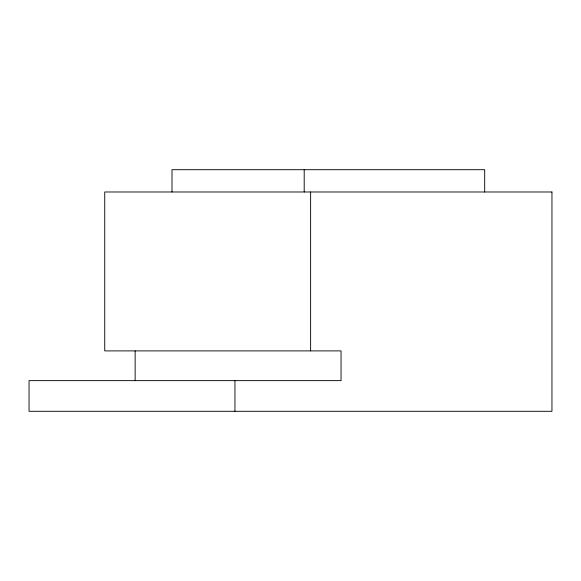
<?xml version="1.0" encoding="UTF-8"?>
<svg xmlns="http://www.w3.org/2000/svg" width="581" height="581" viewBox="0 0 581 581"><rect width="100%" height="100%" fill="white"/><g stroke="black" fill="none" stroke-linecap="round" stroke-linejoin="round"><path stroke-width="0.87" d="M484.685 191.984L484.685 169.696L171.998 169.696L171.998 191.984M310.624 191.984L310.624 350.895M304.197 169.696L304.197 191.984M234.942 380.635L234.942 411.304M135.148 350.895L135.148 380.635M551.95 191.984L104.733 191.984L104.733 350.895L341.047 350.895L341.047 380.635L29.05 380.635L29.05 411.304L551.95 411.304L551.95 191.984"/></g></svg>
